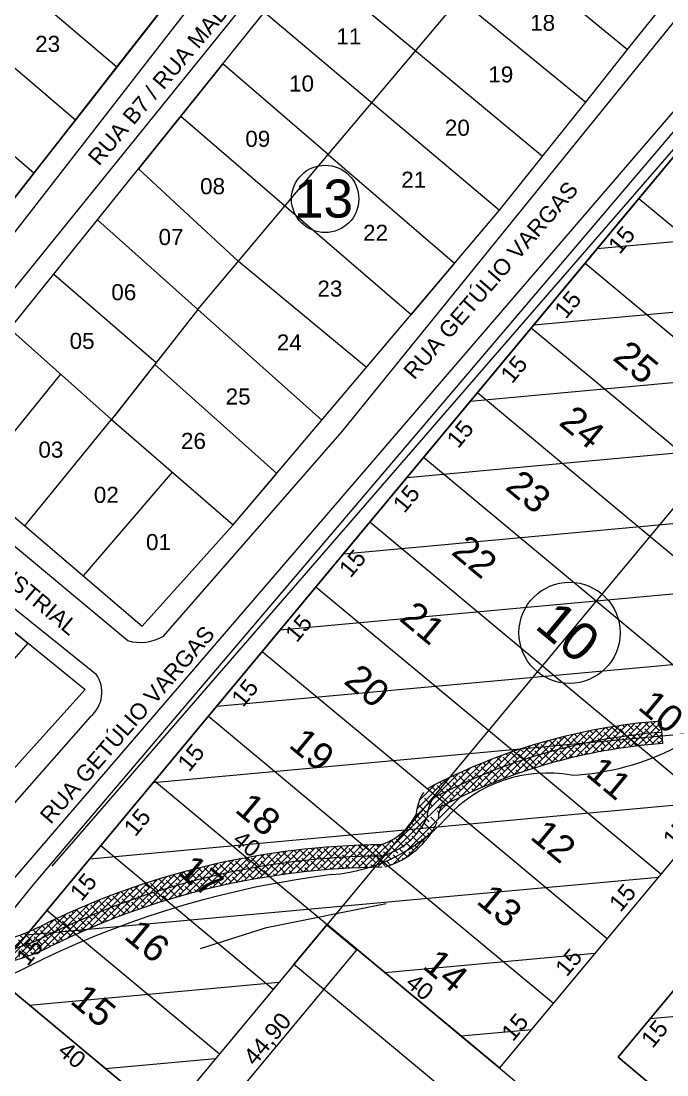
# Model space of a CAD drawing. Header units: metres. Extents: x 3808 to 8215, y 2374 to 6187.
# Drawn here: x 6159.7 to 6274.8, y 5523.2 to 5711 of the extents above; entities that cross this region are included whole.
import ezdxf

# ---------------------------------------------------------------- set-up
doc = ezdxf.new("R2010")
doc.units = ezdxf.units.M
doc.linetypes.add('CENTER', pattern=[2, 1.25, -0.25, 0.25, -0.25])
for name, color, linetype in [('0 - Divisão rela', 7, 'CENTER'), ('0 - Meio Fio', 32, 'Continuous'), ('0 - MEIO FIO 2', 251, 'Continuous'), ('COTAS', 7, 'Continuous'), ('Fluxo', 170, 'Continuous'), ('vista', 7, 'Continuous')]:
    doc.layers.add(name, color=color, linetype=linetype)
doc.styles.add('pedro', font='arial.ttf', dxfattribs={"height": 3})

msp = doc.modelspace()

# ---------------------------------------------------------------- linework, layer by layer
at = {"color": 0, "linetype": 'ByBlock', "lineweight": 5}
for p, q in [((6219.506, 5545.397), (6219.493, 5545.538)), ((6208.382, 5542.936), (6208.241, 5542.923))]:
    msp.add_line(p, q, dxfattribs=at)
at = {"layer": '0 - Divisão rela', "linetype": 'Continuous', "lineweight": 5}
for p, q in [((6225.536, 5740.539), (6267.785, 5705.933)), ((6138.961, 5735.031), (6176.745, 5702.795)), ((6173.279, 5675.547), (6218.016, 5731.187)), ((6218.016, 5731.187), (6260.308, 5696.548)), ((6196.81, 5728.446), (6164.331, 5686.926)), ((6169.351, 5693.343), (6131.365, 5725.741)), ((6267.785, 5705.933), (6282.79, 5724.766)), ((6210.529, 5721.875), (6252.632, 5686.915)), ((6189.416, 5718.994), (6182.023, 5709.542)), ((6179.119, 5705.83), (6186.512, 5715.281)), ((6214.421, 5687.204), (6237.794, 5714.988)), ((6297.454, 5712.979), (6165.167, 5560.395)), ((6203.037, 5712.558), (6244.957, 5677.282)), ((6176.745, 5702.795), (6184.138, 5712.247)), ((6182.023, 5709.542), (6174.629, 5700.091)), ((6171.725, 5696.378), (6179.119, 5705.83)), ((6260.308, 5696.548), (6267.785, 5705.933)), ((6195.647, 5703.367), (6188.128, 5694.015)), ((6214.421, 5687.204), (6195.647, 5703.367)), ((6169.351, 5693.343), (6176.745, 5702.795)), ((6161.957, 5683.891), (6142.216, 5700.723)), ((6174.629, 5700.091), (6168.468, 5692.214)), ((6164.331, 5686.926), (6171.725, 5696.378)), ((6244.957, 5677.282), (6260.308, 5696.548)), ((6188.128, 5694.015), (6180.608, 5684.663)), ((6188.128, 5694.015), (6229.185, 5658.659)), ((6161.957, 5683.891), (6169.351, 5693.343)), ((6164.331, 5686.926), (6131.767, 5645.297)), ((6191.168, 5659.569), (6214.421, 5687.204)), ((6214.421, 5687.204), (6236.94, 5667.816)), ((6180.608, 5684.663), (6198.396, 5668.159)), ((6154.564, 5674.44), (6161.957, 5683.891)), ((6197.468, 5621.211), (6244.957, 5677.282)), ((6157.684, 5656.152), (6173.279, 5675.547)), ((6173.279, 5675.547), (6191.168, 5659.569)), ((6221.213, 5649.246), (6198.396, 5668.159)), ((6236.94, 5667.816), (6229.185, 5658.659)), ((6165.481, 5665.85), (6183.767, 5650.123)), ((6191.168, 5659.569), (6175.806, 5639.963)), ((6191.168, 5659.569), (6176.366, 5640.678)), ((6191.168, 5659.569), (6213.251, 5639.846)), ((6157.684, 5656.152), (6175.806, 5639.963)), ((6205.224, 5630.368), (6183.487, 5649.766)), ((6151.14, 5628.809), (6166.745, 5648.058)), ((6160.309, 5621.007), (6175.806, 5639.963)), ((6175.806, 5639.963), (6197.468, 5621.211)), ((6141.972, 5636.612), (6160.309, 5621.007)), ((6170.783, 5612.092), (6186.637, 5630.587)), ((6197.468, 5621.211), (6205.224, 5630.368)), ((6131.125, 5624.042), (6171.111, 5591.89)), ((6160.309, 5621.007), (6181.258, 5603.178)), ((6197.468, 5621.211), (6181.258, 5603.178)), ((6151.118, 5607.966), (6160.859, 5600.133)), ((6160.859, 5600.133), (6144.413, 5581.436)), ((6171.111, 5591.89), (6124.723, 5540.56)), ((6171.111, 5591.89), (6154.349, 5573.342))]:
    msp.add_line(p, q, dxfattribs=at)
at = {"layer": '0 - Meio Fio', "linetype": 'Continuous', "lineweight": 5}
for p, q in [((6230.743, 5766.452), (6136.825, 5645.45)), ((6206.949, 5723.362), (6138.642, 5638.836)), ((6216.874, 5637.844), (6283.379, 5719.877)), ((6292.941, 5714.676), (6157.207, 5556.82)), ((6185.079, 5601.386), (6216.874, 5637.844)), ((6138.947, 5633.695), (6178.665, 5600.58)), ((6133.26, 5626.481), (6173.05, 5594.609)), ((6172.021, 5587.069), (6136.176, 5546.287)), ((6203.434, 5549.428), (6224.742, 5553.744)), ((6191.628, 5545.688), (6203.434, 5549.428))]:
    msp.add_line(p, q, dxfattribs=at)
for centre, radius, start, end in [((6180.95, 5608.322), 8.072, 253.56057, 300.76952), ((6168.517, 5591.387), 5.561, 309.05116, 35.40354)]:
    msp.add_arc(centre, radius, start, end, dxfattribs=at)
at = {"layer": '0 - MEIO FIO 2', "lineweight": 5}
for p, q in [((6292.461, 5710.727), (6161.957, 5557.251)), ((6161.957, 5557.251), (6032.562, 5398.339))]:
    msp.add_line(p, q, dxfattribs=at)
at = {"layer": 'COTAS', "color": 1, "lineweight": 5}
for p, q in [((6154.67, 5541), (6269.8, 5679.366)), ((6269.8, 5679.366), (6282.099, 5669.132)), ((6331.296, 5628.197), (6244.948, 5524.422)), ((6266.073, 5526.359), (6342.826, 5618.603)), ((6214.2, 5550.007), (6185.418, 5515.415)), ((6244.948, 5524.422), (6214.2, 5550.007)), ((6185.418, 5515.415), (6154.67, 5541)), ((6296.821, 5500.774), (6266.073, 5526.359))]:
    msp.add_line(p, q, dxfattribs=at)
at = {"layer": 'COTAS', "color": 1, "linetype": 'Continuous', "lineweight": 5}
for p, q in [((6262.359, 5670.423), (6278.742, 5671.925)), ((6251.052, 5656.834), (6341.184, 5665.096)), ((6239.745, 5643.246), (6329.877, 5651.508)), ((6228.439, 5629.657), (6319.508, 5638.005)), ((6217.132, 5616.068), (6329.797, 5626.395)), ((6205.825, 5602.479), (6318.49, 5612.807)), ((6194.518, 5588.89), (6307.183, 5599.218)), ((6183.211, 5575.301), (6295.876, 5585.629)), ((6171.905, 5561.713), (6284.569, 5572.04)), ((6160.598, 5548.124), (6273.263, 5558.451)), ((6224.508, 5541.43), (6261.956, 5544.862)), ((6161.135, 5535.621), (6205.623, 5539.699)), ((6271.774, 5533.21), (6328.106, 5538.374)), ((6238.097, 5530.123), (6250.649, 5531.273)), ((6174.723, 5524.314), (6194.317, 5526.11))]:
    msp.add_line(p, q, dxfattribs=at)
at = {"layer": 'Fluxo', "linetype": 'Continuous', "lineweight": 5}
for p, q in [((6258.618, 5579.892), (6263.727, 5585.001)), ((6260.065, 5580.217), (6265.071, 5585.222)), ((6261.485, 5580.514), (6266.394, 5585.423)), ((6262.879, 5580.785), (6267.698, 5585.604)), ((6264.413, 5584.564), (6263.94, 5585.037)), ((6264.248, 5581.031), (6268.983, 5585.766)), ((6266.097, 5584.003), (6264.904, 5585.196)), ((6265.594, 5581.255), (6270.25, 5585.911)), ((6267.781, 5583.442), (6266.377, 5584.845)), ((6267.219, 5585.126), (6266.856, 5585.489)), ((6266.919, 5581.457), (6271.499, 5586.038)), ((6268.903, 5584.564), (6267.844, 5585.623)), ((6268.223, 5581.639), (6272.733, 5586.149)), ((6270.587, 5584.003), (6269.184, 5585.406)), ((6269.507, 5581.801), (6273.694, 5585.988)), ((6270.026, 5585.687), (6269.846, 5585.866)), ((6270.773, 5581.944), (6273.773, 5584.943)), ((6271.71, 5585.126), (6270.86, 5585.975)), ((6272.271, 5583.442), (6270.868, 5584.845)), ((6273.393, 5584.564), (6271.99, 5585.967)), ((6273.743, 5585.337), (6273.674, 5585.406)), ((6249.218, 5577.227), (6255.15, 5583.159)), ((6250.885, 5577.772), (6256.649, 5583.535)), ((6252.507, 5578.271), (6258.117, 5583.881)), ((6254.089, 5578.73), (6259.557, 5584.199)), ((6255.994, 5582.88), (6255.6, 5583.275)), ((6255.632, 5579.151), (6260.971, 5584.49)), ((6257.678, 5582.319), (6256.498, 5583.499)), ((6257.141, 5579.537), (6262.361, 5584.757)), ((6259.362, 5581.758), (6257.958, 5583.161)), ((6258.8, 5583.442), (6258.316, 5583.926)), ((6260.484, 5582.88), (6259.235, 5584.129)), ((6262.168, 5582.319), (6260.765, 5583.722)), ((6261.607, 5584.003), (6261.095, 5584.515)), ((6263.291, 5583.442), (6262.036, 5584.696)), ((6263.852, 5581.758), (6262.449, 5583.161)), ((6264.974, 5582.88), (6263.571, 5584.284)), ((6266.658, 5582.319), (6265.255, 5583.722)), ((6268.342, 5581.758), (6266.939, 5583.161)), ((6269.464, 5582.88), (6268.061, 5584.284)), ((6271.148, 5582.319), (6269.745, 5583.722)), ((6272.478, 5582.112), (6271.429, 5583.161)), ((6272.021, 5582.07), (6273.851, 5583.899)), ((6273.925, 5582.91), (6272.551, 5584.284)), ((6241.984, 5574.483), (6248.805, 5581.304)), ((6243.892, 5575.269), (6250.45, 5581.827)), ((6245.728, 5575.982), (6252.054, 5582.308)), ((6247.501, 5576.632), (6253.62, 5582.751)), ((6249.259, 5580.635), (6248.643, 5581.251)), ((6250.943, 5580.074), (6249.539, 5581.477)), ((6250.381, 5581.758), (6250.345, 5581.794)), ((6252.065, 5581.197), (6251.205, 5582.057)), ((6253.749, 5580.635), (6252.346, 5582.039)), ((6253.188, 5582.319), (6252.944, 5582.563)), ((6254.872, 5581.758), (6253.823, 5582.807)), ((6255.433, 5580.074), (6254.03, 5581.477)), ((6256.555, 5581.197), (6255.152, 5582.6)), ((6258.239, 5580.635), (6256.836, 5582.039)), ((6259.831, 5580.166), (6258.52, 5581.477)), ((6261.045, 5581.197), (6259.642, 5582.6)), ((6262.627, 5580.737), (6261.326, 5582.039)), ((6263.575, 5580.913), (6263.01, 5581.477)), ((6265.493, 5581.239), (6264.132, 5582.6)), ((6266.465, 5581.39), (6265.816, 5582.039)), ((6269.431, 5581.792), (6268.623, 5582.6)), ((6270.437, 5581.908), (6270.306, 5582.039)), ((6273.513, 5582.199), (6273.113, 5582.6)), ((6273.252, 5582.178), (6273.929, 5582.855)), ((6226.041, 5560.785), (6245.373, 5580.117)), ((6234.19, 5570.057), (6243.575, 5579.442)), ((6239.993, 5573.614), (6247.114, 5580.736)), ((6244.207, 5577.829), (6242.87, 5579.167)), ((6245.33, 5578.952), (6244.491, 5579.79)), ((6247.014, 5578.39), (6245.611, 5579.793)), ((6246.453, 5580.074), (6246.135, 5580.392)), ((6248.136, 5579.513), (6246.965, 5580.684)), ((6248.698, 5577.829), (6247.294, 5579.232)), ((6249.82, 5578.952), (6248.417, 5580.355)), ((6251.504, 5578.39), (6250.101, 5579.793)), ((6252.626, 5579.513), (6251.223, 5580.916)), ((6252.691, 5578.326), (6251.785, 5579.232)), ((6254.31, 5578.952), (6252.907, 5580.355)), ((6255.317, 5579.067), (6254.591, 5579.793)), ((6257.102, 5579.528), (6255.713, 5580.916)), ((6258.005, 5579.747), (6257.397, 5580.355)), ((6260.756, 5580.364), (6260.204, 5580.916)), ((6222.052, 5560.164), (6239.779, 5577.89)), ((6223.195, 5560.184), (6241.713, 5578.702)), ((6240.279, 5576.145), (6238.912, 5577.512)), ((6239.717, 5577.829), (6239.693, 5577.853)), ((6241.401, 5577.268), (6240.479, 5578.19)), ((6243.085, 5576.707), (6241.682, 5578.11)), ((6242.524, 5578.39), (6242.068, 5578.846)), ((6244.769, 5576.145), (6243.366, 5577.548)), ((6245.891, 5577.268), (6244.488, 5578.671)), ((6247.575, 5576.707), (6246.172, 5578.11)), ((6248.442, 5576.962), (6247.856, 5577.548)), ((6250.123, 5577.527), (6248.978, 5578.671)), ((6250.972, 5577.799), (6250.662, 5578.11)), ((6253.56, 5578.58), (6253.468, 5578.671)), ((6230.047, 5569.281), (6237.76, 5576.994)), ((6230.204, 5570.561), (6235.642, 5575.999)), ((6236.35, 5574.461), (6235.084, 5575.727)), ((6237.472, 5575.584), (6236.6, 5576.456)), ((6239.156, 5575.023), (6237.753, 5576.426)), ((6238.595, 5576.707), (6238.136, 5577.165)), ((6240.84, 5574.461), (6239.437, 5575.865)), ((6241.962, 5575.584), (6240.559, 5576.987)), ((6243.541, 5575.128), (6242.243, 5576.426)), ((6244.344, 5575.448), (6243.927, 5575.865)), ((6245.965, 5576.071), (6245.049, 5576.987)), ((6246.785, 5576.374), (6246.733, 5576.426)), ((6230.687, 5572.166), (6233.404, 5574.883)), ((6233.543, 5573.9), (6232.848, 5574.596)), ((6235.227, 5573.339), (6233.824, 5574.742)), ((6234.666, 5575.023), (6234.334, 5575.355)), ((6236.911, 5572.778), (6235.508, 5574.181)), ((6238.034, 5573.9), (6236.63, 5575.303)), ((6238.08, 5572.731), (6237.192, 5573.62)), ((6239.613, 5573.443), (6238.314, 5574.742)), ((6240.388, 5573.791), (6239.998, 5574.181)), ((6241.954, 5574.47), (6241.121, 5575.303)), ((6232.982, 5571.094), (6231.579, 5572.497)), ((6235.788, 5571.655), (6234.385, 5573.058)), ((6236.568, 5571.999), (6236.069, 5572.497)), ((6231.86, 5569.971), (6230.456, 5571.374)), ((6234.157, 5569.919), (6233.824, 5570.252)), ((6234.436, 5570.763), (6234.338, 5570.861)), ((6229.615, 5567.726), (6229.196, 5568.145)), ((6231.298, 5567.165), (6229.895, 5568.568)), ((6230.737, 5568.849), (6230.049, 5569.537)), ((6232.421, 5568.288), (6231.018, 5569.691)), ((6232.98, 5566.606), (6231.579, 5568.007)), ((6233.778, 5568.053), (6232.702, 5569.129)), ((6229.053, 5564.92), (6227.65, 5566.323)), ((6228.492, 5566.604), (6228.168, 5566.927)), ((6228.343, 5561.965), (6232.971, 5566.593)), ((6230.176, 5566.042), (6228.773, 5567.446)), ((6231.86, 5565.481), (6230.456, 5566.884)), ((6232.531, 5565.933), (6232.14, 5566.323)), ((6233.396, 5567.312), (6233.263, 5567.446)), ((6217.377, 5559.979), (6221.551, 5564.153)), ((6218.562, 5560.041), (6222.698, 5564.177)), ((6219.736, 5560.092), (6223.835, 5564.192)), ((6220.899, 5560.133), (6225.965, 5565.199)), ((6223.441, 5563.797), (6223.055, 5564.183)), ((6225.124, 5563.236), (6224.052, 5564.308)), ((6226.247, 5564.359), (6225.608, 5564.997)), ((6227.931, 5563.797), (6226.528, 5565.201)), ((6227.369, 5565.481), (6226.974, 5565.876)), ((6229.615, 5563.236), (6228.211, 5564.639)), ((6230.737, 5564.359), (6229.334, 5565.762)), ((6231.539, 5564.68), (6231.018, 5565.201)), ((6198.031, 5557.471), (6203, 5562.44)), ((6199.431, 5557.749), (6204.329, 5562.647)), ((6200.813, 5558.008), (6205.643, 5562.838)), ((6202.177, 5558.249), (6206.942, 5563.015)), ((6203.235, 5561.552), (6202.439, 5562.349)), ((6204.919, 5560.991), (6203.516, 5562.394)), ((6203.523, 5558.473), (6208.227, 5563.177)), ((6204.853, 5558.68), (6209.499, 5563.326)), ((6206.041, 5562.114), (6205.358, 5562.797)), ((6206.168, 5558.872), (6210.757, 5563.461)), ((6207.725, 5561.552), (6206.343, 5562.935)), ((6207.467, 5559.049), (6212.002, 5563.584)), ((6209.409, 5560.991), (6208.006, 5562.394)), ((6208.848, 5562.675), (6208.333, 5563.19)), ((6208.752, 5559.211), (6213.235, 5563.695)), ((6210.532, 5562.114), (6209.338, 5563.308)), ((6210.022, 5559.359), (6214.456, 5563.793)), ((6212.215, 5561.552), (6210.812, 5562.956)), ((6211.28, 5559.494), (6215.666, 5563.88)), ((6211.654, 5563.236), (6211.367, 5563.523)), ((6213.338, 5562.675), (6212.392, 5563.62)), ((6213.899, 5560.991), (6212.496, 5562.394)), ((6212.524, 5559.616), (6216.864, 5563.956)), ((6215.022, 5562.114), (6213.618, 5563.517)), ((6213.755, 5559.724), (6218.051, 5564.021)), ((6214.974, 5559.821), (6219.228, 5564.075)), ((6216.705, 5561.552), (6215.302, 5562.956)), ((6216.144, 5563.236), (6215.511, 5563.87)), ((6216.181, 5559.906), (6220.395, 5564.119)), ((6217.828, 5562.675), (6216.565, 5563.938)), ((6218.389, 5560.991), (6216.986, 5562.394)), ((6219.512, 5562.114), (6218.109, 5563.517)), ((6218.95, 5563.797), (6218.696, 5564.052)), ((6220.634, 5563.236), (6219.774, 5564.097)), ((6221.196, 5561.552), (6219.792, 5562.956)), ((6222.318, 5562.675), (6220.915, 5564.078)), ((6222.879, 5560.991), (6221.476, 5562.394)), ((6224.002, 5562.114), (6222.599, 5563.517)), ((6225.686, 5561.552), (6224.283, 5562.956)), ((6226.808, 5562.675), (6225.405, 5564.078)), ((6227.097, 5561.263), (6225.966, 5562.394)), ((6228.492, 5562.114), (6227.089, 5563.517)), ((6229.189, 5562.539), (6228.773, 5562.956)), ((6230.425, 5563.548), (6229.895, 5564.078)), ((6187.616, 5554.914), (6193.211, 5560.508)), ((6189.179, 5555.354), (6194.667, 5560.842)), ((6190.714, 5555.766), (6196.103, 5561.155)), ((6192.223, 5556.153), (6197.518, 5561.448)), ((6193.132, 5560.43), (6193.084, 5560.478)), ((6193.708, 5556.516), (6198.915, 5561.722)), ((6194.816, 5559.869), (6193.995, 5560.69)), ((6196.5, 5559.307), (6195.097, 5560.71)), ((6195.17, 5556.855), (6200.294, 5561.979)), ((6195.939, 5560.991), (6195.832, 5561.097)), ((6196.611, 5557.173), (6201.655, 5562.218)), ((6197.622, 5560.43), (6196.759, 5561.293)), ((6199.306, 5559.869), (6197.903, 5561.272)), ((6198.745, 5561.552), (6198.63, 5561.668)), ((6200.429, 5560.991), (6199.573, 5561.847)), ((6200.99, 5559.307), (6199.587, 5560.71)), ((6202.113, 5560.43), (6200.709, 5561.833)), ((6201.551, 5562.114), (6201.478, 5562.187)), ((6203.796, 5559.869), (6202.393, 5561.272)), ((6205.48, 5559.307), (6204.077, 5560.71)), ((6206.603, 5560.43), (6205.199, 5561.833)), ((6208.286, 5559.869), (6206.883, 5561.272)), ((6209.929, 5559.349), (6208.567, 5560.71)), ((6211.093, 5560.43), (6209.69, 5561.833)), ((6212.777, 5559.869), (6211.373, 5561.272)), ((6214.021, 5559.746), (6213.057, 5560.71)), ((6215.583, 5560.43), (6214.18, 5561.833)), ((6217.168, 5559.967), (6215.864, 5561.272)), ((6218.233, 5560.025), (6217.547, 5560.71)), ((6220.073, 5560.43), (6218.67, 5561.833)), ((6221.476, 5560.15), (6220.354, 5561.272)), ((6222.574, 5560.174), (6222.037, 5560.71)), ((6224.563, 5560.43), (6223.16, 5561.833)), ((6225.528, 5560.588), (6224.844, 5561.272)), ((6227.828, 5561.655), (6227.65, 5561.833)), ((6181.054, 5552.842), (6187.154, 5558.941)), ((6182.746, 5553.411), (6188.705, 5559.371)), ((6184.402, 5553.945), (6190.231, 5559.774)), ((6186.397, 5558.185), (6185.978, 5558.603)), ((6186.025, 5554.445), (6191.733, 5560.153)), ((6188.081, 5557.623), (6186.849, 5558.855)), ((6189.203, 5558.746), (6188.606, 5559.344)), ((6190.887, 5558.185), (6189.491, 5559.581)), ((6192.571, 5557.623), (6191.168, 5559.027)), ((6192.01, 5559.307), (6191.277, 5560.04)), ((6193.694, 5558.746), (6192.29, 5560.149)), ((6195.377, 5558.185), (6193.974, 5559.588)), ((6197.061, 5557.623), (6195.658, 5559.027)), ((6198.184, 5558.746), (6196.78, 5560.149)), ((6199.867, 5558.185), (6198.464, 5559.588)), ((6201.113, 5558.062), (6200.148, 5559.027)), ((6202.674, 5558.746), (6201.271, 5560.149)), ((6203.994, 5558.548), (6202.954, 5559.588)), ((6204.967, 5558.698), (6204.638, 5559.027)), ((6206.932, 5558.978), (6205.761, 5560.149)), ((6207.924, 5559.108), (6207.445, 5559.588)), ((6210.941, 5559.459), (6210.251, 5560.149)), ((6211.961, 5559.562), (6211.935, 5559.588)), ((6215.063, 5559.828), (6214.741, 5560.149)), ((6219.305, 5560.075), (6219.231, 5560.149)), ((6173.858, 5550.135), (6180.652, 5556.93)), ((6175.729, 5550.884), (6182.326, 5557.481)), ((6177.549, 5551.582), (6183.966, 5557.999)), ((6179.323, 5552.233), (6185.575, 5558.485)), ((6181.346, 5555.378), (6180.011, 5556.713)), ((6182.468, 5556.501), (6181.693, 5557.276)), ((6184.152, 5555.94), (6182.749, 5557.343)), ((6183.591, 5557.623), (6183.394, 5557.821)), ((6185.275, 5557.062), (6184.25, 5558.086)), ((6185.836, 5555.378), (6184.433, 5556.782)), ((6186.958, 5556.501), (6185.555, 5557.904)), ((6188.642, 5555.94), (6187.239, 5557.343)), ((6189.765, 5557.062), (6188.361, 5558.465)), ((6190.101, 5555.604), (6188.923, 5556.782)), ((6191.448, 5556.501), (6190.045, 5557.904)), ((6192.781, 5556.291), (6191.729, 5557.343)), ((6194.255, 5557.062), (6192.852, 5558.465)), ((6193.685, 5556.51), (6193.413, 5556.782)), ((6195.508, 5556.931), (6194.535, 5557.904)), ((6196.428, 5557.134), (6196.219, 5557.343)), ((6198.285, 5557.522), (6197.342, 5558.465)), ((6199.222, 5557.708), (6199.026, 5557.904)), ((6202.067, 5558.23), (6201.832, 5558.465)), ((6167.873, 5547.518), (6175.4, 5555.046)), ((6169.937, 5548.46), (6177.193, 5555.716)), ((6171.929, 5549.33), (6178.942, 5556.343)), ((6175.733, 5554.256), (6175.07, 5554.919)), ((6177.417, 5553.695), (6176.014, 5555.098)), ((6176.856, 5555.378), (6176.7, 5555.534)), ((6178.539, 5554.817), (6177.521, 5555.835)), ((6180.223, 5554.256), (6178.82, 5555.659)), ((6179.662, 5555.94), (6179.177, 5556.425)), ((6181.907, 5553.695), (6180.504, 5555.098)), ((6183.029, 5554.817), (6181.626, 5556.22)), ((6184.713, 5554.256), (6183.31, 5555.659)), ((6185.735, 5554.357), (6184.994, 5555.098)), ((6187.466, 5554.87), (6186.116, 5556.22)), ((6188.339, 5555.12), (6187.8, 5555.659)), ((6190.989, 5555.838), (6190.607, 5556.22)), ((6163.562, 5545.453), (6171.67, 5553.56)), ((6165.725, 5546.493), (6173.561, 5554.329)), ((6171.804, 5552.572), (6171.068, 5553.309)), ((6173.488, 5552.011), (6172.085, 5553.414)), ((6172.927, 5553.695), (6172.656, 5553.965)), ((6174.61, 5553.133), (6173.457, 5554.287)), ((6176.294, 5552.572), (6174.891, 5553.975)), ((6177.978, 5552.011), (6176.575, 5553.414)), ((6179.101, 5553.133), (6177.697, 5554.537)), ((6180.653, 5552.703), (6179.381, 5553.975)), ((6181.489, 5552.99), (6181.065, 5553.414)), ((6183.173, 5553.551), (6182.188, 5554.537)), ((6184.022, 5553.824), (6183.871, 5553.975)), ((6159.884, 5544.02), (6167.708, 5551.844)), ((6161.634, 5544.647), (6169.721, 5552.734)), ((6167.875, 5550.888), (6167.166, 5551.597)), ((6169.559, 5550.327), (6168.156, 5551.73)), ((6168.998, 5552.011), (6168.715, 5552.294)), ((6170.682, 5551.45), (6169.495, 5552.636)), ((6171.243, 5549.766), (6169.84, 5551.169)), ((6172.365, 5550.888), (6170.962, 5552.291)), ((6174.049, 5550.327), (6172.646, 5551.73)), ((6175.172, 5551.45), (6173.769, 5552.853)), ((6174.93, 5550.569), (6174.33, 5551.169)), ((6176.544, 5551.2), (6175.452, 5552.291)), ((6177.357, 5551.51), (6177.136, 5551.73)), ((6178.996, 5552.115), (6178.259, 5552.853)), ((6156.748, 5543.129), (6163.454, 5549.834)), ((6158.266, 5543.524), (6165.623, 5550.881)), ((6163.946, 5549.204), (6163.362, 5549.789)), ((6165.63, 5548.643), (6164.227, 5550.046)), ((6165.069, 5550.327), (6164.872, 5550.524)), ((6166.753, 5549.766), (6165.633, 5550.886)), ((6167.314, 5548.082), (6165.911, 5549.485)), ((6168.437, 5549.204), (6167.033, 5550.608)), ((6170.12, 5548.643), (6168.717, 5550.046)), ((6170.97, 5548.916), (6170.401, 5549.485)), ((6172.542, 5549.589), (6171.524, 5550.608)), ((6173.334, 5549.92), (6173.207, 5550.046)), ((6155.313, 5542.816), (6161.343, 5548.847)), ((6160.579, 5545.837), (6159.176, 5547.24)), ((6160.018, 5547.521), (6159.441, 5548.098)), ((6161.701, 5546.959), (6160.298, 5548.363)), ((6161.14, 5548.643), (6161.058, 5548.726)), ((6162.824, 5548.082), (6161.841, 5549.065)), ((6163.385, 5546.398), (6161.982, 5547.801)), ((6164.508, 5547.521), (6163.105, 5548.924)), ((6164.846, 5546.06), (6163.666, 5547.24)), ((6166.191, 5546.959), (6164.788, 5548.363)), ((6167.113, 5547.161), (6166.472, 5547.801)), ((6168.644, 5547.875), (6167.595, 5548.924)), ((6169.415, 5548.226), (6169.278, 5548.363)), ((6160.916, 5544.378), (6159.737, 5545.556)), ((6162.263, 5545.276), (6160.859, 5546.679)), ((6163.317, 5545.343), (6162.543, 5546.118)), ((6165.598, 5546.431), (6165.35, 5546.679)), ((6161.731, 5544.684), (6161.421, 5544.995))]:
    msp.add_line(p, q, dxfattribs=at)
at = {"layer": 'Fluxo', "lineweight": 5}
msp.add_line((6273.677, 5586.224), (6273.975, 5582.235), dxfattribs=at)
at = {"layer": 'Fluxo', "linetype": 'Continuous', "lineweight": 5}
for centre, radius, start, end in [((6281.553, 5481.073), 105.445, 94.28394, 117.94334), ((6281.553, 5481.073), 103.445, 94.28394, 117.94334), ((6281.553, 5481.073), 101.445, 94.28394, 117.94334), ((6238.757, 5568.864), 8.72, 147.66532, 178.37012), ((6238.757, 5568.864), 6.72, 147.66532, 178.37012), ((6220.496, 5574.441), 10.739, 285.95798, 334.98973), ((6238.757, 5568.864), 4.72, 147.66532, 178.37012), ((6220.496, 5574.441), 12.739, 285.95798, 334.98973), ((6220.496, 5574.441), 14.739, 285.95798, 334.98973), ((6225.051, 5424.926), 139.27, 90.43973, 116.41305), ((6225.051, 5424.926), 137.27, 90.43973, 116.41305), ((6225.051, 5424.926), 135.27, 90.43973, 116.41305), ((6147.922, 5580.159), 34.068, 245.87349, 296.45118), ((6147.922, 5580.159), 36.068, 245.87349, 296.45118), ((6147.922, 5580.159), 38.068, 245.87349, 296.45118)]:
    msp.add_arc(centre, radius, start, end, dxfattribs=at)
at = {"layer": 'Fluxo', "lineweight": 5}
for centre, radius, start, end in [((6255.546, 5622.241), 45.705, 272.78662, 297.41141), ((6253.465, 5552.64), 24.333, 79.81377, 137.89966), ((6212.535, 5589.558), 30.787, 274.72226, 317.98843), ((6235.52, 5393.469), 166.667, 97.04803, 134.06917)]:
    msp.add_arc(centre, radius, start, end, dxfattribs=at)
at = {"layer": 'vista', "lineweight": 5}
for p, q in [((6295.384, 5710.114), (6154.67, 5541)), ((6295.384, 5710.114), (6154.67, 5541)), ((6269.8, 5679.366), (6295.384, 5710.114)), ((6269.8, 5679.366), (6331.296, 5628.197)), ((6269.8, 5679.366), (6300.548, 5653.781)), ((6260.205, 5667.835), (6290.953, 5642.251)), ((6356.88, 5658.945), (6244.948, 5524.422)), ((6356.88, 5658.945), (6244.948, 5524.422)), ((6250.611, 5656.305), (6281.359, 5630.72)), ((6300.548, 5653.781), (6185.418, 5515.415)), ((6368.41, 5649.351), (6266.073, 5526.359)), ((6368.41, 5649.351), (6266.073, 5526.359)), ((6241.017, 5644.774), (6271.765, 5619.19)), ((6231.423, 5633.244), (6262.171, 5607.659)), ((6221.829, 5621.713), (6252.577, 5596.129)), ((6271.765, 5619.19), (6302.513, 5593.605)), ((6212.235, 5610.183), (6242.983, 5584.598)), ((6262.171, 5607.659), (6292.919, 5582.075)), ((6202.641, 5598.652), (6233.389, 5573.068)), ((6252.577, 5596.129), (6283.325, 5570.544)), ((6193.047, 5587.122), (6223.795, 5561.537)), ((6242.983, 5584.598), (6273.731, 5559.014)), ((6183.452, 5575.591), (6214.2, 5550.007)), ((6233.389, 5573.068), (6264.137, 5547.483)), ((6173.858, 5564.061), (6204.606, 5538.476)), ((6223.795, 5561.537), (6254.543, 5535.953)), ((6164.264, 5552.53), (6195.012, 5526.946)), ((6214.2, 5550.007), (6244.948, 5524.422)), ((6214.2, 5550.007), (6391.002, 5402.897)), ((6214.2, 5550.007), (6391.002, 5402.897)), ((6154.67, 5541), (6185.418, 5515.415)), ((6266.073, 5526.359), (6296.821, 5500.774))]:
    msp.add_line(p, q, dxfattribs=at)
at = {"layer": 'vista', "color": 1, "lineweight": 5}
for p, q in [((6214.136, 5549.93), (6208.248, 5542.852)), ((6214.213, 5549.866), (6219.576, 5545.403)), ((6190.717, 5510.876), (6219.564, 5545.544)), ((6208.235, 5542.993), (6385.189, 5395.755))]:
    msp.add_line(p, q, dxfattribs=at)
at = {"layer": 'vista', "lineweight": 5}
msp.add_circle((6213.866, 5679.282), 6, dxfattribs=at)
at = {"layer": 'vista', "color": 7, "lineweight": 5}
msp.add_circle((6257.431, 5601.962), 9.014, dxfattribs=at)

# ---------------------------------------------------------------- texts
at = {"layer": 'vista', "lineweight": 5, "style": 'pedro'}
for s, height, rotation, p in [('RUA B7 / RUA MADUREIRA', 2.86398, 49.65244, (6173.533, 5685.012)), ('13', 6.7786, 360, (6208.301, 5675.956)), ('RUA GETÚLIO VARGAS', 2.86398, 49.04473, (6229.735, 5646.908)), ('25', 4.8, 320.23736, (6264.932, 5650.756)), ('24', 4.8, 320.23736, (6255.333, 5639.176)), ('23', 4.8, 320.23736, (6245.759, 5627.684)), ('AV: INDUSTRIAL', 2.86398, 320.16905, (6144.193, 5621.419)), ('22', 4.8, 320.23736, (6236.156, 5616.105)), ('21', 4.8, 320.23736, (6226.9, 5604.294)), ('RUA GETÚLIO VARGAS', 2.86398, 49.04473, (6164.939, 5567.718)), ('20', 4.8, 320.23736, (6216.982, 5593.086)), ('10', 4.8, 320.23736, (6269.402, 5588.496)), ('19', 4.8, 320.23736, (6207.172, 5581.735)), ('11', 4.8, 320.23736, (6260.131, 5576.643)), ('18', 4.8, 320.23736, (6197.578, 5570.204)), ('12', 4.8, 320.23736, (6250.2, 5565.393)), ('17', 4.8, 320.23736, (6187.375, 5559.127)), ('13', 4.8, 320.23736, (6240.614, 5553.911)), ('16', 4.8, 320.23736, (6177.808, 5547.627)), ('14', 4.8, 320.23736, (6231, 5542.342)), ('15', 4.8, 320.23736, (6168.199, 5536.109))]:
    msp.add_text(s, height=height, rotation=rotation, dxfattribs=at).set_placement(p)
for s, p in [('18', (6250.412, 5709.246)), ('11', (6215.867, 5706.808)), ('23', (6162.178, 5705.477)), ('10', (6207.425, 5698.415)), ('19', (6242.953, 5700.031)), ('20', (6235.2, 5690.539)), ('09', (6199.63, 5688.568)), ('08', (6191.573, 5680.122)), ('21', (6227.422, 5681.266)), ('07', (6184.172, 5671.066)), ('22', (6220.628, 5671.816)), ('06', (6175.746, 5661.224)), ('23', (6212.483, 5661.868)), ('05', (6168.314, 5652.551)), ('24', (6205.244, 5652.272)), ('25', (6196.132, 5642.646)), ('26', (6188.166, 5634.729)), ('03', (6162.75, 5633.177)), ('02', (6172.641, 5625.13)), ('01', (6181.928, 5616.702))]:
    msp.add_text(s, height=2.864, dxfattribs=at).set_placement(p)
at = {"layer": 'vista', "color": 1, "lineweight": 5, "style": 'pedro'}
for s, rotation, p in [('15', 50.23736, (6266.355, 5669.255)), ('15', 50.23736, (6256.76, 5657.725)), ('15', 50.23736, (6247.166, 5646.194)), ('15', 50.23736, (6237.572, 5634.664)), ('15', 50.23736, (6227.978, 5623.133)), ('15', 50.23736, (6218.384, 5611.603)), ('15', 50.23736, (6208.79, 5600.072)), ('15', 50.23736, (6199.196, 5588.542)), ('15', 50.23736, (6189.602, 5577.011)), ('15', 50.23736, (6180.007, 5565.481)), ('15', 50.23736, (6276.111, 5563.57)), ('40', 320.23736, (6197.197, 5564.721)), ('15', 50.23736, (6170.413, 5553.95)), ('15', 50.23736, (6266.517, 5552.04)), ('15', 50.23736, (6160.819, 5542.42)), ('15', 50.23736, (6256.923, 5540.509)), ('40', 320.23736, (6228.009, 5539.213)), ('44,90', 50.23736, (6201.339, 5524.647)), ('15', 50.23736, (6247.329, 5528.979)), ('15', 50.23736, (6272.222, 5527.779)), ('40', 320.23736, (6166.01, 5527.083))]:
    msp.add_text(s, height=3, rotation=rotation, dxfattribs=at).set_placement(p)
at = {"layer": 'vista', "color": 7, "lineweight": 5, "style": 'pedro'}
msp.add_text('10', height=6.7786, rotation=320.23736, dxfattribs=at).set_placement((6251.012, 5602.929))

doc.saveas('drawing.dxf')
